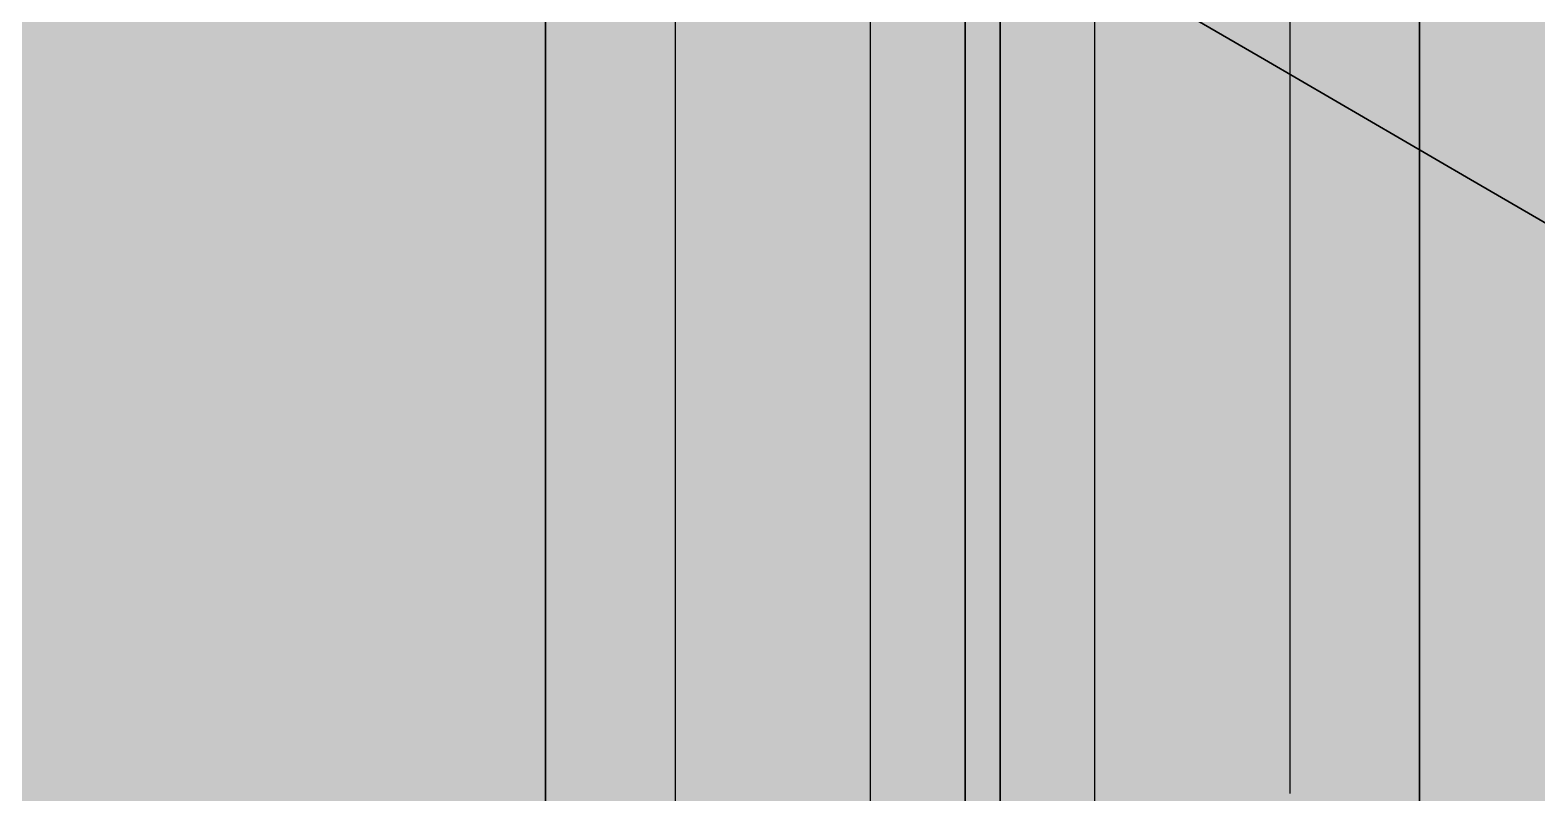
# Model space of a CAD drawing. Header units: metres. Extents: x 0 to 34.2, y 0 to 17.8.
# Drawn here: x 12.718 to 13.722, y 6.244 to 6.752 of the extents above; entities that cross this region are included whole.
import ezdxf

# ---------------------------------------------------------------- set-up
doc = ezdxf.new("R2010")
doc.units = ezdxf.units.M
doc.header["$LTSCALE"] = 0.25
doc.layers.add('ISO-ARISTAS', color=8, linetype='CONTINUOUS')
doc.layers.add('ISO-CONCRETO-SUP', color=254, linetype='CONTINUOUS', true_color=0xe8e8e8)

msp = doc.modelspace()

# ---------------------------------------------------------------- linework, layer by layer
at = {"layer": 'ISO-ARISTAS', "color": 250}
for p, q in [((13.3646, 6.7382), (13.3646, 7.1058)), ((13.3646, 7.1058), (13.3646, 6.7382)), ((13.0615, 6.6632), (13.0615, 7.0308)), ((13.0615, 7.0308), (13.0615, 6.6632)), ((13.1481, 6.6132), (13.1481, 6.9808)), ((13.1481, 6.6132), (13.1481, 6.9808)), ((13.5577, 6.9701), (13.5577, 6.6066)), ((13.5577, 6.9701), (13.5577, 6.6066)), ((13.6443, 6.5566), (13.6443, 6.9201)), ((13.6443, 6.9201), (13.6443, 6.5566)), ((13.3412, 6.4816), (13.3412, 6.8451)), ((13.3412, 6.8451), (13.3412, 6.4816)), ((13.4278, 6.4316), (13.4278, 6.7951)), ((13.4278, 6.4316), (13.4278, 6.7951)), ((13.278, 6.7882), (13.278, 6.4207)), ((13.278, 6.7882), (13.278, 6.4207)), ((13.5409, 6.7326), (13.4722, 6.7726)), ((13.4722, 6.7726), (13.5409, 6.7326)), ((13.3646, 6.3707), (13.3646, 6.7382)), ((13.3646, 6.7382), (13.3646, 6.3707)), ((13.6096, 6.6925), (13.5409, 6.7326)), ((13.5409, 6.7326), (13.6096, 6.6925)), ((13.6783, 6.6525), (13.6096, 6.6925)), ((13.6096, 6.6925), (13.6783, 6.6525)), ((13.0615, 6.2957), (13.0615, 6.6632)), ((13.0615, 6.6632), (13.0615, 6.2957)), ((13.747, 6.6124), (13.6783, 6.6525)), ((13.6783, 6.6525), (13.747, 6.6124)), ((13.1481, 6.2457), (13.1481, 6.6132)), ((13.1481, 6.2457), (13.1481, 6.6132)), ((13.5577, 6.6066), (13.5577, 6.2431)), ((13.5577, 6.6066), (13.5577, 6.2431)), ((13.6443, 6.1931), (13.6443, 6.5566)), ((13.6443, 6.5566), (13.6443, 6.1931)), ((13.3412, 6.1181), (13.3412, 6.4816)), ((13.3412, 6.4816), (13.3412, 6.1181)), ((13.4278, 6.0681), (13.4278, 6.4316)), ((13.4278, 6.0681), (13.4278, 6.4316)), ((13.278, 6.4207), (13.278, 6.0531)), ((13.278, 6.4207), (13.278, 6.0531)), ((13.3646, 6.0031), (13.3646, 6.3707)), ((13.3646, 6.3707), (13.3646, 6.0031)), ((13.0615, 5.9281), (13.0615, 6.2957)), ((13.0615, 6.2957), (13.0615, 5.9281)), ((13.1481, 5.8781), (13.1481, 6.2457)), ((13.1481, 5.8781), (13.1481, 6.2457))]:
    msp.add_line(p, q, dxfattribs=at)
at = {"layer": 'ISO-CONCRETO-SUP', "true_color": 0xc9c7c0}
for points in [[(12.3181, 7.2147), (12.9887, 6.8275), (11.7552, 6.8897), (12.4258, 6.5025)], [(13.5516, 7.1525), (14.2223, 6.7653), (12.9887, 6.8275), (13.6593, 6.4403)], [(12.9887, 6.8275), (13.6593, 6.4403), (12.4258, 6.5025), (13.0964, 6.1153)], [(14.2223, 6.7653), (14.8929, 6.3781), (13.6593, 6.4403), (14.33, 6.0531)], [(12.4258, 6.5025), (13.0964, 6.1153), (11.8629, 6.1775), (12.5335, 5.7903)], [(13.6593, 6.4403), (14.33, 6.0531), (13.0964, 6.1153), (13.7671, 5.7281)]]:
    msp.add_solid(points, dxfattribs=at)
at = {"layer": 'ISO-CONCRETO-SUP', "true_color": 0x575d65}
for points in [[(13.278, 6.7882), (13.0615, 6.6632), (13.278, 7.1558), (13.0615, 7.0308)], [(13.3646, 6.7382), (13.1481, 6.6132), (13.3646, 7.1058), (13.1481, 6.9808)], [(13.5577, 6.6066), (13.3412, 6.4816), (13.5577, 6.9701), (13.3412, 6.8451)], [(13.6443, 6.5566), (13.4278, 6.4316), (13.6443, 6.9201), (13.4278, 6.7951)], [(13.278, 6.4207), (13.0615, 6.2957), (13.278, 6.7882), (13.0615, 6.6632)], [(13.3646, 6.3707), (13.1481, 6.2457), (13.3646, 6.7382), (13.1481, 6.6132)], [(13.5577, 6.2431), (13.3412, 6.1181), (13.5577, 6.6066), (13.3412, 6.4816)], [(13.6443, 6.1931), (13.4278, 6.0681), (13.6443, 6.5566), (13.4278, 6.4316)], [(13.278, 6.0531), (13.0615, 5.9281), (13.278, 6.4207), (13.0615, 6.2957)], [(13.3646, 6.0031), (13.1481, 5.8781), (13.3646, 6.3707), (13.1481, 6.2457)]]:
    msp.add_solid(points, dxfattribs=at)
at = {"layer": 'ISO-CONCRETO-SUP', "true_color": 0x616771}
for points in [[(13.278, 6.7882), (13.3646, 6.7382), (13.278, 7.1558), (13.3646, 7.1058)], [(13.0615, 6.6632), (13.1481, 6.6132), (13.0615, 7.0308), (13.1481, 6.9808)], [(13.5577, 6.6066), (13.6443, 6.5566), (13.5577, 6.9701), (13.6443, 6.9201)], [(13.3412, 6.4816), (13.4278, 6.4316), (13.3412, 6.8451), (13.4278, 6.7951)], [(13.278, 6.4207), (13.3646, 6.3707), (13.278, 6.7882), (13.3646, 6.7382)], [(13.0615, 6.2957), (13.1481, 6.2457), (13.0615, 6.6632), (13.1481, 6.6132)], [(13.5577, 6.2431), (13.6443, 6.1931), (13.5577, 6.6066), (13.6443, 6.5566)], [(13.3412, 6.1181), (13.4278, 6.0681), (13.3412, 6.4816), (13.4278, 6.4316)], [(13.278, 6.0531), (13.3646, 6.0031), (13.278, 6.4207), (13.3646, 6.3707)], [(13.0615, 5.9281), (13.1481, 5.8781), (13.0615, 6.2957), (13.1481, 6.2457)]]:
    msp.add_solid(points, dxfattribs=at)
at = {"layer": 'ISO-CONCRETO-SUP', "true_color": 0xaaadb3}
for points in [[(13.4722, 6.7726), (13.5409, 6.7326), (13.4722, 6.8426), (13.5409, 6.8026)], [(13.6096, 6.7625), (13.6783, 6.7225), (13.6096, 6.8325), (13.6783, 6.7925)], [(13.5409, 6.7326), (13.6096, 6.6925), (13.5409, 6.8026), (13.6096, 6.7625)], [(13.6783, 6.7225), (13.747, 6.6824), (13.6783, 6.7925), (13.747, 6.7524)], [(13.6096, 6.6925), (13.6783, 6.6525), (13.6096, 6.7625), (13.6783, 6.7225)], [(13.6783, 6.6525), (13.747, 6.6124), (13.6783, 6.7225), (13.747, 6.6824)]]:
    msp.add_solid(points, dxfattribs=at)
at = {"layer": 'ISO-CONCRETO-SUP', "true_color": 0xbcc0c7}
for points in [[(13.5241, 6.8026), (13.5928, 6.7626), (13.4722, 6.7726), (13.5409, 6.7326)], [(13.6448, 6.7926), (13.7135, 6.7525), (13.5928, 6.7626), (13.6615, 6.7225)], [(13.7655, 6.7825), (13.8342, 6.7425), (13.7135, 6.7525), (13.7822, 6.7125)], [(13.5928, 6.7626), (13.6615, 6.7225), (13.5409, 6.7326), (13.6096, 6.6925)], [(13.7135, 6.7525), (13.7822, 6.7125), (13.6615, 6.7225), (13.7302, 6.6825)], [(13.6615, 6.7225), (13.7302, 6.6825), (13.6096, 6.6925), (13.6783, 6.6525)], [(13.7302, 6.6825), (13.7989, 6.6424), (13.6783, 6.6525), (13.747, 6.6124)]]:
    msp.add_solid(points, dxfattribs=at)

doc.saveas('drawing.dxf')
